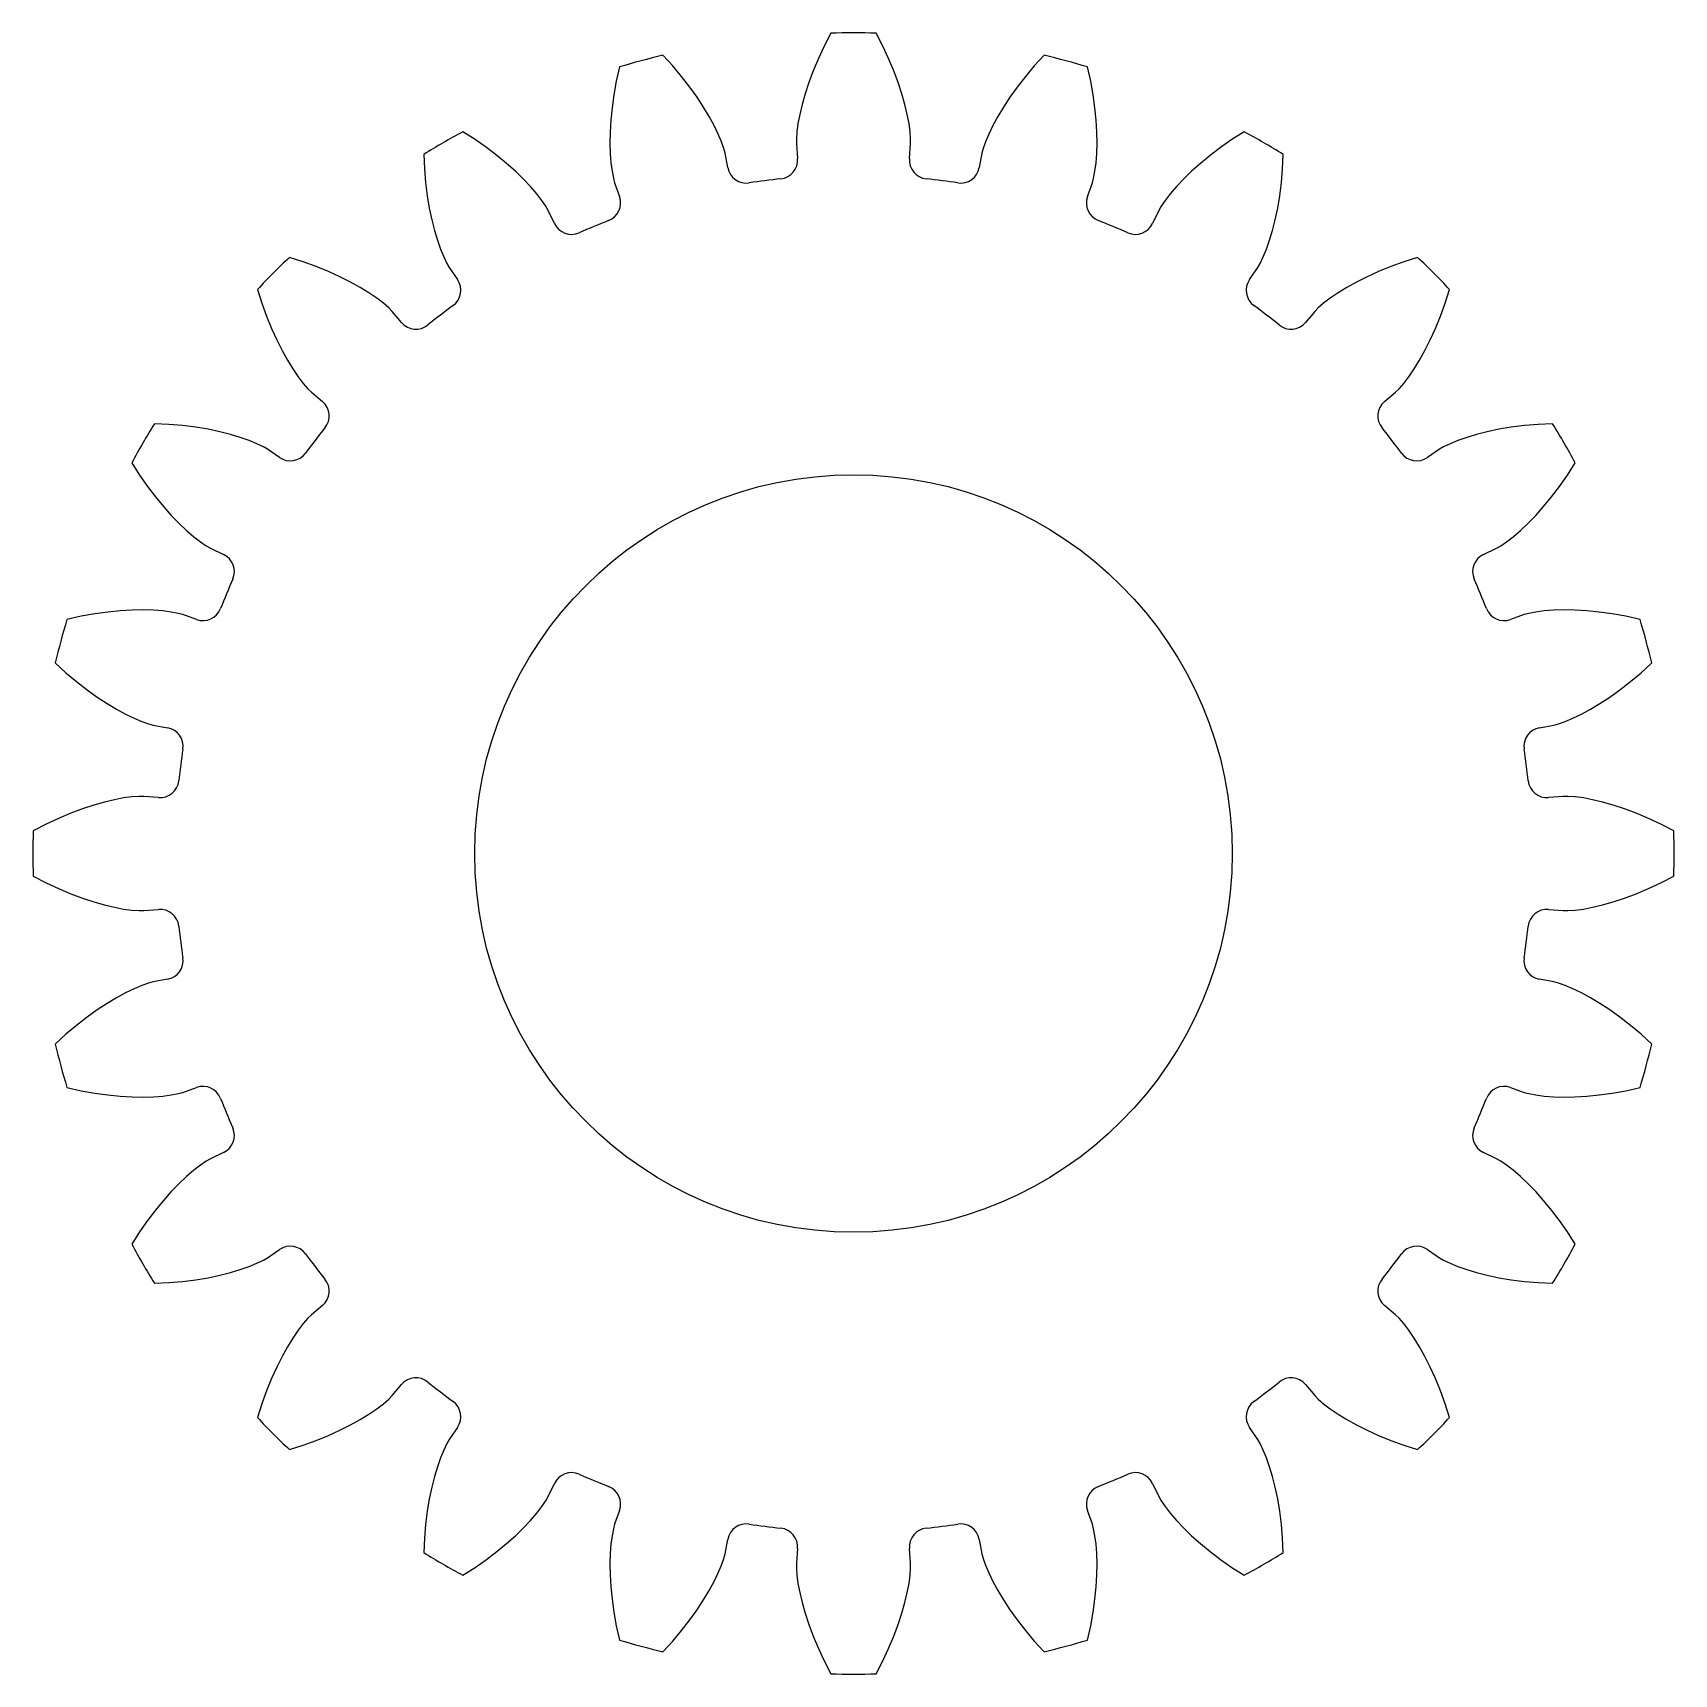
# Model space of a CAD drawing. Header units: millimetres. Extents: x -13 to 13, y -13 to 13.
import ezdxf

# ---------------------------------------------------------------- set-up
doc = ezdxf.new("R2010")
doc.units = ezdxf.units.MM

msp = doc.modelspace()

# ---------------------------------------------------------------- linework, layer by layer
at = {"layer": 'shaft'}
msp.add_circle((0, 0), 6, dxfattribs=at)
at = {"layer": 'sun'}
for p, q in [((-0.462846, 12.790759), (-0.555973, 12.591938)), ((-0.35773, 12.995077), (-0.462846, 12.790759)), ((0.462846, 12.790759), (0.35773, 12.995077)), ((0.555973, 12.591938), (0.462846, 12.790759)), ((-2.863417, 12.474718), (-3.017833, 12.644868)), ((-0.555973, 12.591938), (-0.637409, 12.39931)), ((0.637409, 12.39931), (0.555973, 12.591938)), ((3.017833, 12.644868), (2.863417, 12.474718)), ((-3.757567, 12.235131), (-3.796062, 12.018982)), ((-3.708914, 12.459693), (-3.757567, 12.235131)), ((-2.722004, 12.306775), (-2.863417, 12.474718)), ((-2.593488, 12.141787), (-2.722004, 12.306775)), ((-0.637409, 12.39931), (-0.707451, 12.213642)), ((0.707451, 12.213642), (0.637409, 12.39931)), ((2.722004, 12.306775), (2.593488, 12.141787)), ((2.863417, 12.474718), (2.722004, 12.306775)), ((3.757567, 12.235131), (3.708914, 12.459693)), ((3.796062, 12.018982), (3.757567, 12.235131)), ((-3.796062, 12.018982), (-3.824868, 11.81184)), ((-2.477778, 11.980574), (-2.593488, 12.141787)), ((-2.374814, 11.824055), (-2.477778, 11.980574)), ((-0.766396, 12.035807), (-0.814541, 11.866846)), ((-0.707451, 12.213642), (-0.766396, 12.035807)), ((0.766396, 12.035807), (0.707451, 12.213642)), ((0.814541, 11.866846), (0.766396, 12.035807)), ((2.477778, 11.980574), (2.374814, 11.824055)), ((2.593488, 12.141787), (2.477778, 11.980574)), ((3.824868, 11.81184), (3.796062, 12.018982)), ((-3.824868, 11.81184), (-3.844468, 11.61437)), ((-2.28458, 11.673312), (-2.374814, 11.824055)), ((-0.852182, 11.708068), (-0.879626, 11.561248)), ((-0.814541, 11.866846), (-0.852182, 11.708068)), ((0.852182, 11.708068), (0.814541, 11.866846)), ((0.879626, 11.561248), (0.852182, 11.708068)), ((2.374814, 11.824055), (2.28458, 11.673312)), ((3.844468, 11.61437), (3.824868, 11.81184)), ((-3.844468, 11.61437), (-3.855378, 11.427339)), ((-2.207126, 11.529686), (-2.28458, 11.673312)), ((-2.142618, 11.394972), (-2.207126, 11.529686)), ((-0.879626, 11.561248), (-0.8972, 11.429076)), ((0.8972, 11.429076), (0.879626, 11.561248)), ((2.207126, 11.529686), (2.142618, 11.394972)), ((2.28458, 11.673312), (2.207126, 11.529686)), ((3.855378, 11.427339), (3.844468, 11.61437)), ((-5.994543, 11.308545), (-6.187735, 11.432932)), ((-5.814482, 11.182925), (-5.994543, 11.308545)), ((-5.647642, 11.056822), (-5.814482, 11.182925)), ((-3.855378, 11.427339), (-3.858152, 11.251674)), ((-3.858152, 11.251674), (-3.853416, 11.088564)), ((-2.091434, 11.271852), (-2.142618, 11.394972)), ((-2.05444, 11.165194), (-2.091434, 11.271852)), ((-0.8972, 11.429076), (-0.905328, 11.316477)), ((-0.905328, 11.316477), (-0.905125, 11.239927)), ((-0.905125, 11.239927), (-0.886632, 11.010285)), ((0.886632, 11.010285), (0.905125, 11.239927)), ((0.905328, 11.316477), (0.8972, 11.429076)), ((0.905125, 11.239927), (0.905328, 11.316477)), ((2.091434, 11.271852), (2.05444, 11.165194)), ((2.142618, 11.394972), (2.091434, 11.271852)), ((3.853416, 11.088564), (3.858152, 11.251674)), ((3.858152, 11.251674), (3.855378, 11.427339)), ((5.814482, 11.182925), (5.647642, 11.056822)), ((5.994543, 11.308545), (5.814482, 11.182925)), ((6.187735, 11.432932), (5.994543, 11.308545)), ((-6.807342, 11.075202), (-6.796216, 10.845699)), ((-5.49415, 10.93105), (-5.647642, 11.056822)), ((-5.354185, 10.806513), (-5.49415, 10.93105)), ((-3.853416, 11.088564), (-3.841924, 10.939644)), ((-3.841924, 10.939644), (-3.824691, 10.807427)), ((-2.034824, 11.091199), (-2.05444, 11.165194)), ((-1.993251, 10.864596), (-2.034824, 11.091199)), ((2.034824, 11.091199), (1.993251, 10.864596)), ((2.05444, 11.165194), (2.034824, 11.091199)), ((3.824691, 10.807427), (3.841924, 10.939644)), ((3.841924, 10.939644), (3.853416, 11.088564)), ((5.49415, 10.93105), (5.354185, 10.806513)), ((5.647642, 11.056822), (5.49415, 10.93105)), ((6.796216, 10.845699), (6.807342, 11.075202)), ((-6.796216, 10.845699), (-6.777456, 10.626951)), ((-5.22801, 10.68426), (-5.354185, 10.806513)), ((-5.116022, 10.565575), (-5.22801, 10.68426)), ((-3.824691, 10.807427), (-3.8034, 10.696562)), ((-3.8034, 10.696562), (-3.78339, 10.622672)), ((3.78339, 10.622672), (3.8034, 10.696562)), ((3.8034, 10.696562), (3.824691, 10.807427)), ((5.22801, 10.68426), (5.116022, 10.565575)), ((5.354185, 10.806513), (5.22801, 10.68426)), ((6.777456, 10.626951), (6.796216, 10.845699)), ((-6.777456, 10.626951), (-6.751668, 10.419413)), ((-6.751668, 10.419413), (-6.719492, 10.223599)), ((-5.018846, 10.452147), (-5.116022, 10.565575)), ((-4.93754, 10.34647), (-5.018846, 10.452147)), ((-3.78339, 10.622672), (-3.706092, 10.405642)), ((3.706092, 10.405642), (3.78339, 10.622672)), ((5.018846, 10.452147), (4.93754, 10.34647)), ((5.116022, 10.565575), (5.018846, 10.452147)), ((6.719492, 10.223599), (6.751668, 10.419413)), ((6.751668, 10.419413), (6.777456, 10.626951)), ((-6.719492, 10.223599), (-6.681622, 10.040117)), ((-4.874202, 10.253021), (-4.93754, 10.34647)), ((-4.836102, 10.186624), (-4.874202, 10.253021)), ((-4.737297, 9.978503), (-4.836102, 10.186624)), ((4.836102, 10.186624), (4.737297, 9.978503)), ((4.874202, 10.253021), (4.836102, 10.186624)), ((4.93754, 10.34647), (4.874202, 10.253021)), ((6.681622, 10.040117), (6.719492, 10.223599)), ((-6.681622, 10.040117), (-6.638836, 9.86972)), ((6.638836, 9.86972), (6.681622, 10.040117)), ((-6.638836, 9.86972), (-6.592045, 9.713393)), ((-6.592045, 9.713393), (-6.542402, 9.572522)), ((6.542402, 9.572522), (6.592045, 9.713393)), ((6.592045, 9.713393), (6.638836, 9.86972)), ((-8.717151, 9.371714), (-8.935954, 9.44186)), ((-8.510712, 9.296977), (-8.717151, 9.371714)), ((-6.542402, 9.572522), (-6.491536, 9.44927)), ((-6.491536, 9.44927), (-6.442276, 9.347693)), ((6.442276, 9.347693), (6.491536, 9.44927)), ((6.491536, 9.44927), (6.542402, 9.572522)), ((8.717151, 9.371714), (8.510712, 9.296977)), ((8.935954, 9.44186), (8.717151, 9.371714)), ((-8.31692, 9.218353), (-8.510712, 9.296977)), ((-8.136105, 9.136592), (-8.31692, 9.218353)), ((-7.968677, 9.052525), (-8.136105, 9.136592)), ((-6.442276, 9.347693), (-6.403824, 9.2815)), ((-6.403824, 9.2815), (-6.272989, 9.091871)), ((6.272989, 9.091871), (6.403824, 9.2815)), ((6.403824, 9.2815), (6.442276, 9.347693)), ((8.136105, 9.136592), (7.968677, 9.052525)), ((8.31692, 9.218353), (8.136105, 9.136592)), ((8.510712, 9.296977), (8.31692, 9.218353)), ((-9.44186, 8.935954), (-9.371714, 8.717151)), ((-7.81516, 8.967094), (-7.968677, 9.052525)), ((-7.67627, 8.881438), (-7.81516, 8.967094)), ((-7.553048, 8.797026), (-7.67627, 8.881438)), ((7.67627, 8.881438), (7.553048, 8.797026)), ((7.81516, 8.967094), (7.67627, 8.881438)), ((7.968677, 9.052525), (7.81516, 8.967094)), ((9.371714, 8.717151), (9.44186, 8.935954)), ((-9.371714, 8.717151), (-9.296977, 8.510712)), ((-7.447161, 8.715993), (-7.553048, 8.797026)), ((-7.361794, 8.642121), (-7.447161, 8.715993)), ((-7.307809, 8.587848), (-7.361794, 8.642121)), ((-7.158504, 8.412391), (-7.307809, 8.587848)), ((7.307809, 8.587848), (7.158504, 8.412391)), ((7.361794, 8.642121), (7.307809, 8.587848)), ((7.447161, 8.715993), (7.361794, 8.642121)), ((7.553048, 8.797026), (7.447161, 8.715993)), ((9.296977, 8.510712), (9.371714, 8.717151)), ((-9.296977, 8.510712), (-9.218353, 8.31692)), ((9.218353, 8.31692), (9.296977, 8.510712)), ((-9.218353, 8.31692), (-9.136592, 8.136105)), ((-9.136592, 8.136105), (-9.052525, 7.968677)), ((9.052525, 7.968677), (9.136592, 8.136105)), ((9.136592, 8.136105), (9.218353, 8.31692)), ((-9.052525, 7.968677), (-8.967094, 7.81516)), ((-8.967094, 7.81516), (-8.881438, 7.67627)), ((8.881438, 7.67627), (8.967094, 7.81516)), ((8.967094, 7.81516), (9.052525, 7.968677)), ((-8.881438, 7.67627), (-8.797026, 7.553048)), ((-8.797026, 7.553048), (-8.715993, 7.447161)), ((8.715993, 7.447161), (8.797026, 7.553048)), ((8.797026, 7.553048), (8.881438, 7.67627)), ((-8.715993, 7.447161), (-8.642121, 7.361794)), ((-8.642121, 7.361794), (-8.587848, 7.307809)), ((-8.587848, 7.307809), (-8.412391, 7.158504)), ((8.412391, 7.158504), (8.587848, 7.307809)), ((8.587848, 7.307809), (8.642121, 7.361794)), ((8.642121, 7.361794), (8.715993, 7.447161)), ((-10.845699, 6.796216), (-11.075202, 6.807342)), ((-10.626951, 6.777456), (-10.845699, 6.796216)), ((-10.419413, 6.751668), (-10.626951, 6.777456)), ((10.626951, 6.777456), (10.419413, 6.751668)), ((10.845699, 6.796216), (10.626951, 6.777456)), ((11.075202, 6.807342), (10.845699, 6.796216)), ((-10.223599, 6.719492), (-10.419413, 6.751668)), ((-10.040117, 6.681622), (-10.223599, 6.719492)), ((-9.86972, 6.638836), (-10.040117, 6.681622)), ((-9.713393, 6.592045), (-9.86972, 6.638836)), ((-9.572522, 6.542402), (-9.713393, 6.592045)), ((-9.44927, 6.491536), (-9.572522, 6.542402)), ((9.572522, 6.542402), (9.44927, 6.491536)), ((9.713393, 6.592045), (9.572522, 6.542402)), ((9.86972, 6.638836), (9.713393, 6.592045)), ((10.040117, 6.681622), (9.86972, 6.638836)), ((10.223599, 6.719492), (10.040117, 6.681622)), ((10.419413, 6.751668), (10.223599, 6.719492)), ((-9.347693, 6.442276), (-9.44927, 6.491536)), ((-9.2815, 6.403824), (-9.347693, 6.442276)), ((-9.091871, 6.272989), (-9.2815, 6.403824)), ((9.2815, 6.403824), (9.091871, 6.272989)), ((9.347693, 6.442276), (9.2815, 6.403824)), ((9.44927, 6.491536), (9.347693, 6.442276)), ((-11.432932, 6.187735), (-11.308545, 5.994543)), ((-11.308545, 5.994543), (-11.182925, 5.814482)), ((11.182925, 5.814482), (11.308545, 5.994543)), ((11.308545, 5.994543), (11.432932, 6.187735)), ((-11.182925, 5.814482), (-11.056822, 5.647642)), ((11.056822, 5.647642), (11.182925, 5.814482)), ((-11.056822, 5.647642), (-10.93105, 5.49415)), ((-10.93105, 5.49415), (-10.806513, 5.354185)), ((10.806513, 5.354185), (10.93105, 5.49415)), ((10.93105, 5.49415), (11.056822, 5.647642)), ((-10.806513, 5.354185), (-10.68426, 5.22801)), ((-10.68426, 5.22801), (-10.565575, 5.116022)), ((10.565575, 5.116022), (10.68426, 5.22801)), ((10.68426, 5.22801), (10.806513, 5.354185)), ((-10.565575, 5.116022), (-10.452147, 5.018846)), ((-10.452147, 5.018846), (-10.34647, 4.93754)), ((10.34647, 4.93754), (10.452147, 5.018846)), ((10.452147, 5.018846), (10.565575, 5.116022)), ((-10.34647, 4.93754), (-10.253021, 4.874202)), ((-10.253021, 4.874202), (-10.186624, 4.836102)), ((-10.186624, 4.836102), (-9.978503, 4.737297)), ((9.978503, 4.737297), (10.186624, 4.836102)), ((10.186624, 4.836102), (10.253021, 4.874202)), ((10.253021, 4.874202), (10.34647, 4.93754)), ((-12.235131, 3.757567), (-12.459693, 3.708914)), ((-12.018982, 3.796062), (-12.235131, 3.757567)), ((-11.81184, 3.824868), (-12.018982, 3.796062)), ((-11.61437, 3.844468), (-11.81184, 3.824868)), ((-11.427339, 3.855378), (-11.61437, 3.844468)), ((-11.251674, 3.858152), (-11.427339, 3.855378)), ((-11.088564, 3.853416), (-11.251674, 3.858152)), ((-10.939644, 3.841924), (-11.088564, 3.853416)), ((-10.807427, 3.824691), (-10.939644, 3.841924)), ((-10.696562, 3.8034), (-10.807427, 3.824691)), ((-10.622672, 3.78339), (-10.696562, 3.8034)), ((-10.405642, 3.706092), (-10.622672, 3.78339)), ((10.622672, 3.78339), (10.405642, 3.706092)), ((10.696562, 3.8034), (10.622672, 3.78339)), ((10.807427, 3.824691), (10.696562, 3.8034)), ((10.939644, 3.841924), (10.807427, 3.824691)), ((11.088564, 3.853416), (10.939644, 3.841924)), ((11.251674, 3.858152), (11.088564, 3.853416)), ((11.427339, 3.855378), (11.251674, 3.858152)), ((11.61437, 3.844468), (11.427339, 3.855378)), ((11.81184, 3.824868), (11.61437, 3.844468)), ((12.018982, 3.796062), (11.81184, 3.824868)), ((12.235131, 3.757567), (12.018982, 3.796062)), ((12.459693, 3.708914), (12.235131, 3.757567)), ((-12.644868, 3.017833), (-12.474718, 2.863417)), ((-12.474718, 2.863417), (-12.306775, 2.722004)), ((12.306775, 2.722004), (12.474718, 2.863417)), ((12.474718, 2.863417), (12.644868, 3.017833)), ((-12.306775, 2.722004), (-12.141787, 2.593488)), ((12.141787, 2.593488), (12.306775, 2.722004)), ((-12.141787, 2.593488), (-11.980574, 2.477778)), ((-11.980574, 2.477778), (-11.824055, 2.374814)), ((-11.824055, 2.374814), (-11.673312, 2.28458)), ((11.673312, 2.28458), (11.824055, 2.374814)), ((11.824055, 2.374814), (11.980574, 2.477778)), ((11.980574, 2.477778), (12.141787, 2.593488)), ((-11.673312, 2.28458), (-11.529686, 2.207126)), ((-11.529686, 2.207126), (-11.394972, 2.142618)), ((-11.394972, 2.142618), (-11.271852, 2.091434)), ((-11.271852, 2.091434), (-11.165194, 2.05444)), ((11.165194, 2.05444), (11.271852, 2.091434)), ((11.271852, 2.091434), (11.394972, 2.142618)), ((11.394972, 2.142618), (11.529686, 2.207126)), ((11.529686, 2.207126), (11.673312, 2.28458)), ((-11.165194, 2.05444), (-11.091199, 2.034824)), ((-11.091199, 2.034824), (-10.864596, 1.993251)), ((10.864596, 1.993251), (11.091199, 2.034824)), ((11.091199, 2.034824), (11.165194, 2.05444)), ((-11.866846, 0.814541), (-12.035807, 0.766396)), ((-11.708068, 0.852182), (-11.866846, 0.814541)), ((-11.561248, 0.879626), (-11.708068, 0.852182)), ((-11.429076, 0.8972), (-11.561248, 0.879626)), ((-11.316477, 0.905328), (-11.429076, 0.8972)), ((-11.239927, 0.905125), (-11.316477, 0.905328)), ((-11.010285, 0.886632), (-11.239927, 0.905125)), ((11.239927, 0.905125), (11.010285, 0.886632)), ((11.316477, 0.905328), (11.239927, 0.905125)), ((11.429076, 0.8972), (11.316477, 0.905328)), ((11.561248, 0.879626), (11.429076, 0.8972)), ((11.708068, 0.852182), (11.561248, 0.879626)), ((11.866846, 0.814541), (11.708068, 0.852182)), ((12.035807, 0.766396), (11.866846, 0.814541)), ((-12.591938, 0.555973), (-12.790759, 0.462846)), ((-12.39931, 0.637409), (-12.591938, 0.555973)), ((-12.213642, 0.707451), (-12.39931, 0.637409)), ((-12.035807, 0.766396), (-12.213642, 0.707451)), ((12.213642, 0.707451), (12.035807, 0.766396)), ((12.39931, 0.637409), (12.213642, 0.707451)), ((12.591938, 0.555973), (12.39931, 0.637409)), ((12.790759, 0.462846), (12.591938, 0.555973)), ((-12.790759, 0.462846), (-12.995077, 0.35773)), ((12.995077, 0.35773), (12.790759, 0.462846)), ((-12.995077, -0.35773), (-12.790759, -0.462846)), ((-12.790759, -0.462846), (-12.591938, -0.555973)), ((12.591938, -0.555973), (12.790759, -0.462846)), ((12.790759, -0.462846), (12.995077, -0.35773)), ((-12.591938, -0.555973), (-12.39931, -0.637409)), ((-12.39931, -0.637409), (-12.213642, -0.707451)), ((-12.213642, -0.707451), (-12.035807, -0.766396)), ((-12.035807, -0.766396), (-11.866846, -0.814541)), ((11.866846, -0.814541), (12.035807, -0.766396)), ((12.035807, -0.766396), (12.213642, -0.707451)), ((12.213642, -0.707451), (12.39931, -0.637409)), ((12.39931, -0.637409), (12.591938, -0.555973)), ((-11.866846, -0.814541), (-11.708068, -0.852182)), ((-11.708068, -0.852182), (-11.561248, -0.879626)), ((-11.561248, -0.879626), (-11.429076, -0.8972)), ((-11.429076, -0.8972), (-11.316477, -0.905328)), ((-11.316477, -0.905328), (-11.239927, -0.905125)), ((-11.239927, -0.905125), (-11.010285, -0.886632)), ((11.010285, -0.886632), (11.239927, -0.905125)), ((11.239927, -0.905125), (11.316477, -0.905328)), ((11.316477, -0.905328), (11.429076, -0.8972)), ((11.429076, -0.8972), (11.561248, -0.879626)), ((11.561248, -0.879626), (11.708068, -0.852182)), ((11.708068, -0.852182), (11.866846, -0.814541)), ((-11.165194, -2.05444), (-11.271852, -2.091434)), ((-11.091199, -2.034824), (-11.165194, -2.05444)), ((-10.864596, -1.993251), (-11.091199, -2.034824)), ((11.091199, -2.034824), (10.864596, -1.993251)), ((11.165194, -2.05444), (11.091199, -2.034824)), ((11.271852, -2.091434), (11.165194, -2.05444)), ((-11.673312, -2.28458), (-11.824055, -2.374814)), ((-11.529686, -2.207126), (-11.673312, -2.28458)), ((-11.394972, -2.142618), (-11.529686, -2.207126)), ((-11.271852, -2.091434), (-11.394972, -2.142618)), ((11.394972, -2.142618), (11.271852, -2.091434)), ((11.529686, -2.207126), (11.394972, -2.142618)), ((11.673312, -2.28458), (11.529686, -2.207126)), ((11.824055, -2.374814), (11.673312, -2.28458)), ((-12.141787, -2.593488), (-12.306775, -2.722004)), ((-11.980574, -2.477778), (-12.141787, -2.593488)), ((-11.824055, -2.374814), (-11.980574, -2.477778)), ((11.980574, -2.477778), (11.824055, -2.374814)), ((12.141787, -2.593488), (11.980574, -2.477778)), ((12.306775, -2.722004), (12.141787, -2.593488)), ((-12.306775, -2.722004), (-12.474718, -2.863417)), ((12.474718, -2.863417), (12.306775, -2.722004)), ((-12.474718, -2.863417), (-12.644868, -3.017833)), ((12.644868, -3.017833), (12.474718, -2.863417)), ((-12.459693, -3.708914), (-12.235131, -3.757567)), ((-12.235131, -3.757567), (-12.018982, -3.796062)), ((-12.018982, -3.796062), (-11.81184, -3.824868)), ((-11.81184, -3.824868), (-11.61437, -3.844468)), ((-11.61437, -3.844468), (-11.427339, -3.855378)), ((-11.427339, -3.855378), (-11.251674, -3.858152)), ((-11.251674, -3.858152), (-11.088564, -3.853416)), ((-11.088564, -3.853416), (-10.939644, -3.841924)), ((-10.939644, -3.841924), (-10.807427, -3.824691)), ((-10.807427, -3.824691), (-10.696562, -3.8034)), ((-10.696562, -3.8034), (-10.622672, -3.78339)), ((-10.622672, -3.78339), (-10.405642, -3.706092)), ((10.405642, -3.706092), (10.622672, -3.78339)), ((10.622672, -3.78339), (10.696562, -3.8034)), ((10.696562, -3.8034), (10.807427, -3.824691)), ((10.807427, -3.824691), (10.939644, -3.841924)), ((10.939644, -3.841924), (11.088564, -3.853416)), ((11.088564, -3.853416), (11.251674, -3.858152)), ((11.251674, -3.858152), (11.427339, -3.855378)), ((11.427339, -3.855378), (11.61437, -3.844468)), ((11.61437, -3.844468), (11.81184, -3.824868)), ((11.81184, -3.824868), (12.018982, -3.796062)), ((12.018982, -3.796062), (12.235131, -3.757567)), ((12.235131, -3.757567), (12.459693, -3.708914)), ((-10.34647, -4.93754), (-10.452147, -5.018846)), ((-10.253021, -4.874202), (-10.34647, -4.93754)), ((-10.186624, -4.836102), (-10.253021, -4.874202)), ((-9.978503, -4.737297), (-10.186624, -4.836102)), ((10.186624, -4.836102), (9.978503, -4.737297)), ((10.253021, -4.874202), (10.186624, -4.836102)), ((10.34647, -4.93754), (10.253021, -4.874202)), ((10.452147, -5.018846), (10.34647, -4.93754)), ((-10.565575, -5.116022), (-10.68426, -5.22801)), ((-10.452147, -5.018846), (-10.565575, -5.116022)), ((10.565575, -5.116022), (10.452147, -5.018846)), ((10.68426, -5.22801), (10.565575, -5.116022)), ((-10.806513, -5.354185), (-10.93105, -5.49415)), ((-10.68426, -5.22801), (-10.806513, -5.354185)), ((10.806513, -5.354185), (10.68426, -5.22801)), ((10.93105, -5.49415), (10.806513, -5.354185)), ((-11.056822, -5.647642), (-11.182925, -5.814482)), ((-10.93105, -5.49415), (-11.056822, -5.647642)), ((11.056822, -5.647642), (10.93105, -5.49415)), ((11.182925, -5.814482), (11.056822, -5.647642)), ((-11.182925, -5.814482), (-11.308545, -5.994543)), ((11.308545, -5.994543), (11.182925, -5.814482)), ((-11.308545, -5.994543), (-11.432932, -6.187735)), ((11.432932, -6.187735), (11.308545, -5.994543)), ((-9.572522, -6.542402), (-9.44927, -6.491536)), ((-9.44927, -6.491536), (-9.347693, -6.442276)), ((-9.347693, -6.442276), (-9.2815, -6.403824)), ((-9.2815, -6.403824), (-9.091871, -6.272989)), ((9.091871, -6.272989), (9.2815, -6.403824)), ((9.2815, -6.403824), (9.347693, -6.442276)), ((9.347693, -6.442276), (9.44927, -6.491536)), ((9.44927, -6.491536), (9.572522, -6.542402)), ((-10.626951, -6.777456), (-10.419413, -6.751668)), ((-10.419413, -6.751668), (-10.223599, -6.719492)), ((-10.223599, -6.719492), (-10.040117, -6.681622)), ((-10.040117, -6.681622), (-9.86972, -6.638836)), ((-9.86972, -6.638836), (-9.713393, -6.592045)), ((-9.713393, -6.592045), (-9.572522, -6.542402)), ((9.572522, -6.542402), (9.713393, -6.592045)), ((9.713393, -6.592045), (9.86972, -6.638836)), ((9.86972, -6.638836), (10.040117, -6.681622)), ((10.040117, -6.681622), (10.223599, -6.719492)), ((10.223599, -6.719492), (10.419413, -6.751668)), ((10.419413, -6.751668), (10.626951, -6.777456)), ((-11.075202, -6.807342), (-10.845699, -6.796216)), ((-10.845699, -6.796216), (-10.626951, -6.777456)), ((10.626951, -6.777456), (10.845699, -6.796216)), ((10.845699, -6.796216), (11.075202, -6.807342)), ((-8.412391, -7.158504), (-8.587848, -7.307809)), ((8.587848, -7.307809), (8.412391, -7.158504)), ((-8.715993, -7.447161), (-8.797026, -7.553048)), ((-8.642121, -7.361794), (-8.715993, -7.447161)), ((-8.587848, -7.307809), (-8.642121, -7.361794)), ((8.642121, -7.361794), (8.587848, -7.307809)), ((8.715993, -7.447161), (8.642121, -7.361794)), ((8.797026, -7.553048), (8.715993, -7.447161)), ((-8.881438, -7.67627), (-8.967094, -7.81516)), ((-8.797026, -7.553048), (-8.881438, -7.67627)), ((8.881438, -7.67627), (8.797026, -7.553048)), ((8.967094, -7.81516), (8.881438, -7.67627)), ((-9.052525, -7.968677), (-9.136592, -8.136105)), ((-8.967094, -7.81516), (-9.052525, -7.968677)), ((9.052525, -7.968677), (8.967094, -7.81516)), ((9.136592, -8.136105), (9.052525, -7.968677)), ((-9.218353, -8.31692), (-9.296977, -8.510712)), ((-9.136592, -8.136105), (-9.218353, -8.31692)), ((9.218353, -8.31692), (9.136592, -8.136105)), ((9.296977, -8.510712), (9.218353, -8.31692)), ((-9.296977, -8.510712), (-9.371714, -8.717151)), ((-7.307809, -8.587848), (-7.158504, -8.412391)), ((7.158504, -8.412391), (7.307809, -8.587848)), ((9.371714, -8.717151), (9.296977, -8.510712)), ((-9.371714, -8.717151), (-9.44186, -8.935954)), ((-7.67627, -8.881438), (-7.553048, -8.797026)), ((-7.553048, -8.797026), (-7.447161, -8.715993)), ((-7.447161, -8.715993), (-7.361794, -8.642121)), ((-7.361794, -8.642121), (-7.307809, -8.587848)), ((7.307809, -8.587848), (7.361794, -8.642121)), ((7.361794, -8.642121), (7.447161, -8.715993)), ((7.447161, -8.715993), (7.553048, -8.797026)), ((7.553048, -8.797026), (7.67627, -8.881438)), ((9.44186, -8.935954), (9.371714, -8.717151)), ((-8.136105, -9.136592), (-7.968677, -9.052525)), ((-7.968677, -9.052525), (-7.81516, -8.967094)), ((-7.81516, -8.967094), (-7.67627, -8.881438)), ((-6.272989, -9.091871), (-6.403824, -9.2815)), ((6.403824, -9.2815), (6.272989, -9.091871)), ((7.67627, -8.881438), (7.81516, -8.967094)), ((7.81516, -8.967094), (7.968677, -9.052525)), ((7.968677, -9.052525), (8.136105, -9.136592)), ((-8.717151, -9.371714), (-8.510712, -9.296977)), ((-8.510712, -9.296977), (-8.31692, -9.218353)), ((-8.31692, -9.218353), (-8.136105, -9.136592)), ((-6.442276, -9.347693), (-6.491536, -9.44927)), ((-6.403824, -9.2815), (-6.442276, -9.347693)), ((6.442276, -9.347693), (6.403824, -9.2815)), ((6.491536, -9.44927), (6.442276, -9.347693)), ((8.136105, -9.136592), (8.31692, -9.218353)), ((8.31692, -9.218353), (8.510712, -9.296977)), ((8.510712, -9.296977), (8.717151, -9.371714)), ((-8.935954, -9.44186), (-8.717151, -9.371714)), ((-6.542402, -9.572522), (-6.592045, -9.713393)), ((-6.491536, -9.44927), (-6.542402, -9.572522)), ((6.542402, -9.572522), (6.491536, -9.44927)), ((6.592045, -9.713393), (6.542402, -9.572522)), ((8.717151, -9.371714), (8.935954, -9.44186)), ((-6.638836, -9.86972), (-6.681622, -10.040117)), ((-6.592045, -9.713393), (-6.638836, -9.86972)), ((6.638836, -9.86972), (6.592045, -9.713393)), ((6.681622, -10.040117), (6.638836, -9.86972)), ((-6.681622, -10.040117), (-6.719492, -10.223599)), ((-4.836102, -10.186624), (-4.737297, -9.978503)), ((4.737297, -9.978503), (4.836102, -10.186624)), ((6.719492, -10.223599), (6.681622, -10.040117)), ((-6.719492, -10.223599), (-6.751668, -10.419413)), ((-5.018846, -10.452147), (-4.93754, -10.34647)), ((-4.93754, -10.34647), (-4.874202, -10.253021)), ((-4.874202, -10.253021), (-4.836102, -10.186624)), ((4.836102, -10.186624), (4.874202, -10.253021)), ((4.874202, -10.253021), (4.93754, -10.34647)), ((4.93754, -10.34647), (5.018846, -10.452147)), ((6.751668, -10.419413), (6.719492, -10.223599)), ((-6.777456, -10.626951), (-6.796216, -10.845699)), ((-6.751668, -10.419413), (-6.777456, -10.626951)), ((-5.22801, -10.68426), (-5.116022, -10.565575)), ((-5.116022, -10.565575), (-5.018846, -10.452147)), ((-3.78339, -10.622672), (-3.8034, -10.696562)), ((-3.706092, -10.405642), (-3.78339, -10.622672)), ((3.78339, -10.622672), (3.706092, -10.405642)), ((3.8034, -10.696562), (3.78339, -10.622672)), ((5.018846, -10.452147), (5.116022, -10.565575)), ((5.116022, -10.565575), (5.22801, -10.68426)), ((6.777456, -10.626951), (6.751668, -10.419413)), ((6.796216, -10.845699), (6.777456, -10.626951)), ((-6.796216, -10.845699), (-6.807342, -11.075202)), ((-5.49415, -10.93105), (-5.354185, -10.806513)), ((-5.354185, -10.806513), (-5.22801, -10.68426)), ((-3.824691, -10.807427), (-3.841924, -10.939644)), ((-3.8034, -10.696562), (-3.824691, -10.807427)), ((-2.034824, -11.091199), (-1.993251, -10.864596)), ((1.993251, -10.864596), (2.034824, -11.091199)), ((3.824691, -10.807427), (3.8034, -10.696562)), ((3.841924, -10.939644), (3.824691, -10.807427)), ((5.22801, -10.68426), (5.354185, -10.806513)), ((5.354185, -10.806513), (5.49415, -10.93105)), ((6.807342, -11.075202), (6.796216, -10.845699)), ((-5.814482, -11.182925), (-5.647642, -11.056822)), ((-5.647642, -11.056822), (-5.49415, -10.93105)), ((-3.853416, -11.088564), (-3.858152, -11.251674)), ((-3.841924, -10.939644), (-3.853416, -11.088564)), ((-2.091434, -11.271852), (-2.05444, -11.165194)), ((-2.05444, -11.165194), (-2.034824, -11.091199)), ((-0.886632, -11.010285), (-0.905125, -11.239927)), ((0.905125, -11.239927), (0.886632, -11.010285)), ((2.034824, -11.091199), (2.05444, -11.165194)), ((2.05444, -11.165194), (2.091434, -11.271852)), ((3.853416, -11.088564), (3.841924, -10.939644)), ((3.858152, -11.251674), (3.853416, -11.088564)), ((5.49415, -10.93105), (5.647642, -11.056822)), ((5.647642, -11.056822), (5.814482, -11.182925)), ((-6.187735, -11.432932), (-5.994543, -11.308545)), ((-5.994543, -11.308545), (-5.814482, -11.182925)), ((-3.858152, -11.251674), (-3.855378, -11.427339)), ((-3.855378, -11.427339), (-3.844468, -11.61437)), ((-2.207126, -11.529686), (-2.142618, -11.394972)), ((-2.142618, -11.394972), (-2.091434, -11.271852)), ((-0.905125, -11.239927), (-0.905328, -11.316477)), ((-0.905328, -11.316477), (-0.8972, -11.429076)), ((-0.8972, -11.429076), (-0.879626, -11.561248)), ((0.879626, -11.561248), (0.8972, -11.429076)), ((0.8972, -11.429076), (0.905328, -11.316477)), ((0.905328, -11.316477), (0.905125, -11.239927)), ((2.091434, -11.271852), (2.142618, -11.394972)), ((2.142618, -11.394972), (2.207126, -11.529686)), ((3.844468, -11.61437), (3.855378, -11.427339)), ((3.855378, -11.427339), (3.858152, -11.251674)), ((5.814482, -11.182925), (5.994543, -11.308545)), ((5.994543, -11.308545), (6.187735, -11.432932)), ((-3.844468, -11.61437), (-3.824868, -11.81184)), ((-2.374814, -11.824055), (-2.28458, -11.673312)), ((-2.28458, -11.673312), (-2.207126, -11.529686)), ((-0.879626, -11.561248), (-0.852182, -11.708068)), ((0.852182, -11.708068), (0.879626, -11.561248)), ((2.207126, -11.529686), (2.28458, -11.673312)), ((2.28458, -11.673312), (2.374814, -11.824055)), ((3.824868, -11.81184), (3.844468, -11.61437)), ((-3.824868, -11.81184), (-3.796062, -12.018982)), ((-2.477778, -11.980574), (-2.374814, -11.824055)), ((-0.852182, -11.708068), (-0.814541, -11.866846)), ((-0.814541, -11.866846), (-0.766396, -12.035807)), ((0.766396, -12.035807), (0.814541, -11.866846)), ((0.814541, -11.866846), (0.852182, -11.708068)), ((2.374814, -11.824055), (2.477778, -11.980574)), ((3.796062, -12.018982), (3.824868, -11.81184)), ((-3.796062, -12.018982), (-3.757567, -12.235131)), ((-2.722004, -12.306775), (-2.593488, -12.141787)), ((-2.593488, -12.141787), (-2.477778, -11.980574)), ((-0.766396, -12.035807), (-0.707451, -12.213642)), ((-0.707451, -12.213642), (-0.637409, -12.39931)), ((0.637409, -12.39931), (0.707451, -12.213642)), ((0.707451, -12.213642), (0.766396, -12.035807)), ((2.477778, -11.980574), (2.593488, -12.141787)), ((2.593488, -12.141787), (2.722004, -12.306775)), ((3.757567, -12.235131), (3.796062, -12.018982)), ((-3.757567, -12.235131), (-3.708914, -12.459693)), ((-3.017833, -12.644868), (-2.863417, -12.474718)), ((-2.863417, -12.474718), (-2.722004, -12.306775)), ((-0.637409, -12.39931), (-0.555973, -12.591938)), ((0.555973, -12.591938), (0.637409, -12.39931)), ((2.722004, -12.306775), (2.863417, -12.474718)), ((2.863417, -12.474718), (3.017833, -12.644868)), ((3.708914, -12.459693), (3.757567, -12.235131)), ((-0.555973, -12.591938), (-0.462846, -12.790759)), ((0.462846, -12.790759), (0.555973, -12.591938)), ((-0.462846, -12.790759), (-0.35773, -12.995077)), ((0.35773, -12.995077), (0.462846, -12.790759))]:
    msp.add_line(p, q, dxfattribs=at)
for centre, radius, start, end in [((0, 0), 13, 88.423153, 91.576847), ((0, 0), 13, 103.423153, 106.576847), ((0, 0), 13, 73.423153, 76.576847), ((0, 0), 13, 118.423153, 121.576847), ((0, 0), 13, 58.423153, 61.576847), ((-1.185664, 10.986205), 0.3, 276.159691, 4.603958), ((1.185664, 10.986205), 0.3, 175.396042, 263.840309), ((-1.698176, 10.918732), 0.3, 190.396042, 278.840309), ((0, 0), 10.75, 96.159691, 98.840309), ((0, 0), 10.75, 81.159691, 83.840309), ((1.698176, 10.918732), 0.3, 261.159691, 349.603958), ((-3.988703, 10.304987), 0.3, 291.159691, 19.603958), ((3.988703, 10.304987), 0.3, 160.396042, 248.840309), ((-4.466287, 10.107165), 0.3, 205.396042, 293.840309), ((0, 0), 10.75, 111.159691, 113.840309), ((0, 0), 10.75, 66.159691, 68.840309), ((4.466287, 10.107165), 0.3, 246.159691, 334.603958), ((0, 0), 13, 133.423153, 136.576847), ((0, 0), 13, 43.423153, 46.576847), ((-6.519918, 8.921501), 0.3, 306.159691, 34.603958), ((6.519918, 8.921501), 0.3, 145.396042, 233.840309), ((0, 0), 10.75, 126.159691, 128.840309), ((0, 0), 10.75, 51.159691, 53.840309), ((-6.930029, 8.606811), 0.3, 220.396042, 308.840309), ((6.930029, 8.606811), 0.3, 231.159691, 319.603958), ((-8.606811, 6.930029), 0.3, 321.159691, 49.603958), ((8.606811, 6.930029), 0.3, 130.396042, 218.840309), ((0, 0), 13, 148.423153, 151.576847), ((0, 0), 13, 28.423153, 31.576847), ((0, 0), 10.75, 141.159691, 143.840309), ((0, 0), 10.75, 36.159691, 38.840309), ((-8.921501, 6.519918), 0.3, 235.396042, 323.840309), ((8.921501, 6.519918), 0.3, 216.159691, 304.603958), ((-10.107165, 4.466287), 0.3, 336.159691, 64.603958), ((10.107165, 4.466287), 0.3, 115.396042, 203.840309), ((0, 0), 10.75, 156.159691, 158.840309), ((0, 0), 10.75, 21.159691, 23.840309), ((0, 0), 13, 163.423153, 166.576847), ((-10.304987, 3.988703), 0.3, 250.396042, 338.840309), ((10.304987, 3.988703), 0.3, 201.159691, 289.603958), ((0, 0), 13, 13.423153, 16.576847), ((-10.918732, 1.698176), 0.3, 351.159691, 79.603958), ((10.918732, 1.698176), 0.3, 100.396042, 188.840309), ((0, 0), 10.75, 171.159691, 173.840309), ((0, 0), 10.75, 6.159691, 8.840309), ((-10.986205, 1.185664), 0.3, 265.396042, 353.840309), ((10.986205, 1.185664), 0.3, 186.159691, 274.603958), ((0, 0), 13, 178.423153, 181.576847), ((0, 0), 13, 358.423153, 1.576847), ((-10.986205, -1.185664), 0.3, 6.159691, 94.603958), ((10.986205, -1.185664), 0.3, 85.396042, 173.840309), ((0, 0), 10.75, 186.159691, 188.840309), ((0, 0), 10.75, 351.159691, 353.840309), ((-10.918732, -1.698176), 0.3, 280.396042, 8.840309), ((10.918732, -1.698176), 0.3, 171.159691, 259.603958), ((0, 0), 13, 193.423153, 196.576847), ((0, 0), 13, 343.423153, 346.576847), ((-10.304987, -3.988703), 0.3, 21.159691, 109.603958), ((0, 0), 10.75, 201.159691, 203.840309), ((0, 0), 10.75, 336.159691, 338.840309), ((10.304987, -3.988703), 0.3, 70.396042, 158.840309), ((-10.107165, -4.466287), 0.3, 295.396042, 23.840309), ((10.107165, -4.466287), 0.3, 156.159691, 244.603958), ((0, 0), 13, 208.423153, 211.576847), ((-8.921501, -6.519918), 0.3, 36.159691, 124.603958), ((8.921501, -6.519918), 0.3, 55.396042, 143.840309), ((0, 0), 13, 328.423153, 331.576847), ((0, 0), 10.75, 216.159691, 218.840309), ((0, 0), 10.75, 321.159691, 323.840309), ((-8.606811, -6.930029), 0.3, 310.396042, 38.840309), ((8.606811, -6.930029), 0.3, 141.159691, 229.603958), ((-6.930029, -8.606811), 0.3, 51.159691, 139.603958), ((6.930029, -8.606811), 0.3, 40.396042, 128.840309), ((0, 0), 10.75, 231.159691, 233.840309), ((0, 0), 10.75, 306.159691, 308.840309), ((-6.519918, -8.921501), 0.3, 325.396042, 53.840309), ((6.519918, -8.921501), 0.3, 126.159691, 214.603958), ((0, 0), 13, 223.423153, 226.576847), ((0, 0), 13, 313.423153, 316.576847), ((-4.466287, -10.107165), 0.3, 66.159691, 154.603958), ((0, 0), 10.75, 246.159691, 248.840309), ((0, 0), 10.75, 291.159691, 293.840309), ((4.466287, -10.107165), 0.3, 25.396042, 113.840309), ((-3.988703, -10.304987), 0.3, 340.396042, 68.840309), ((3.988703, -10.304987), 0.3, 111.159691, 199.603958), ((-1.698176, -10.918732), 0.3, 81.159691, 169.603958), ((0, 0), 10.75, 261.159691, 263.840309), ((0, 0), 10.75, 276.159691, 278.840309), ((1.698176, -10.918732), 0.3, 10.396042, 98.840309), ((-1.185664, -10.986205), 0.3, 355.396042, 83.840309), ((1.185664, -10.986205), 0.3, 96.159691, 184.603958), ((0, 0), 13, 238.423153, 241.576847), ((0, 0), 13, 298.423153, 301.576847), ((0, 0), 13, 253.423153, 256.576847), ((0, 0), 13, 283.423153, 286.576847), ((0, 0), 13, 268.423153, 271.576847)]:
    msp.add_arc(centre, radius, start, end, dxfattribs=at)

doc.saveas('drawing.dxf')
